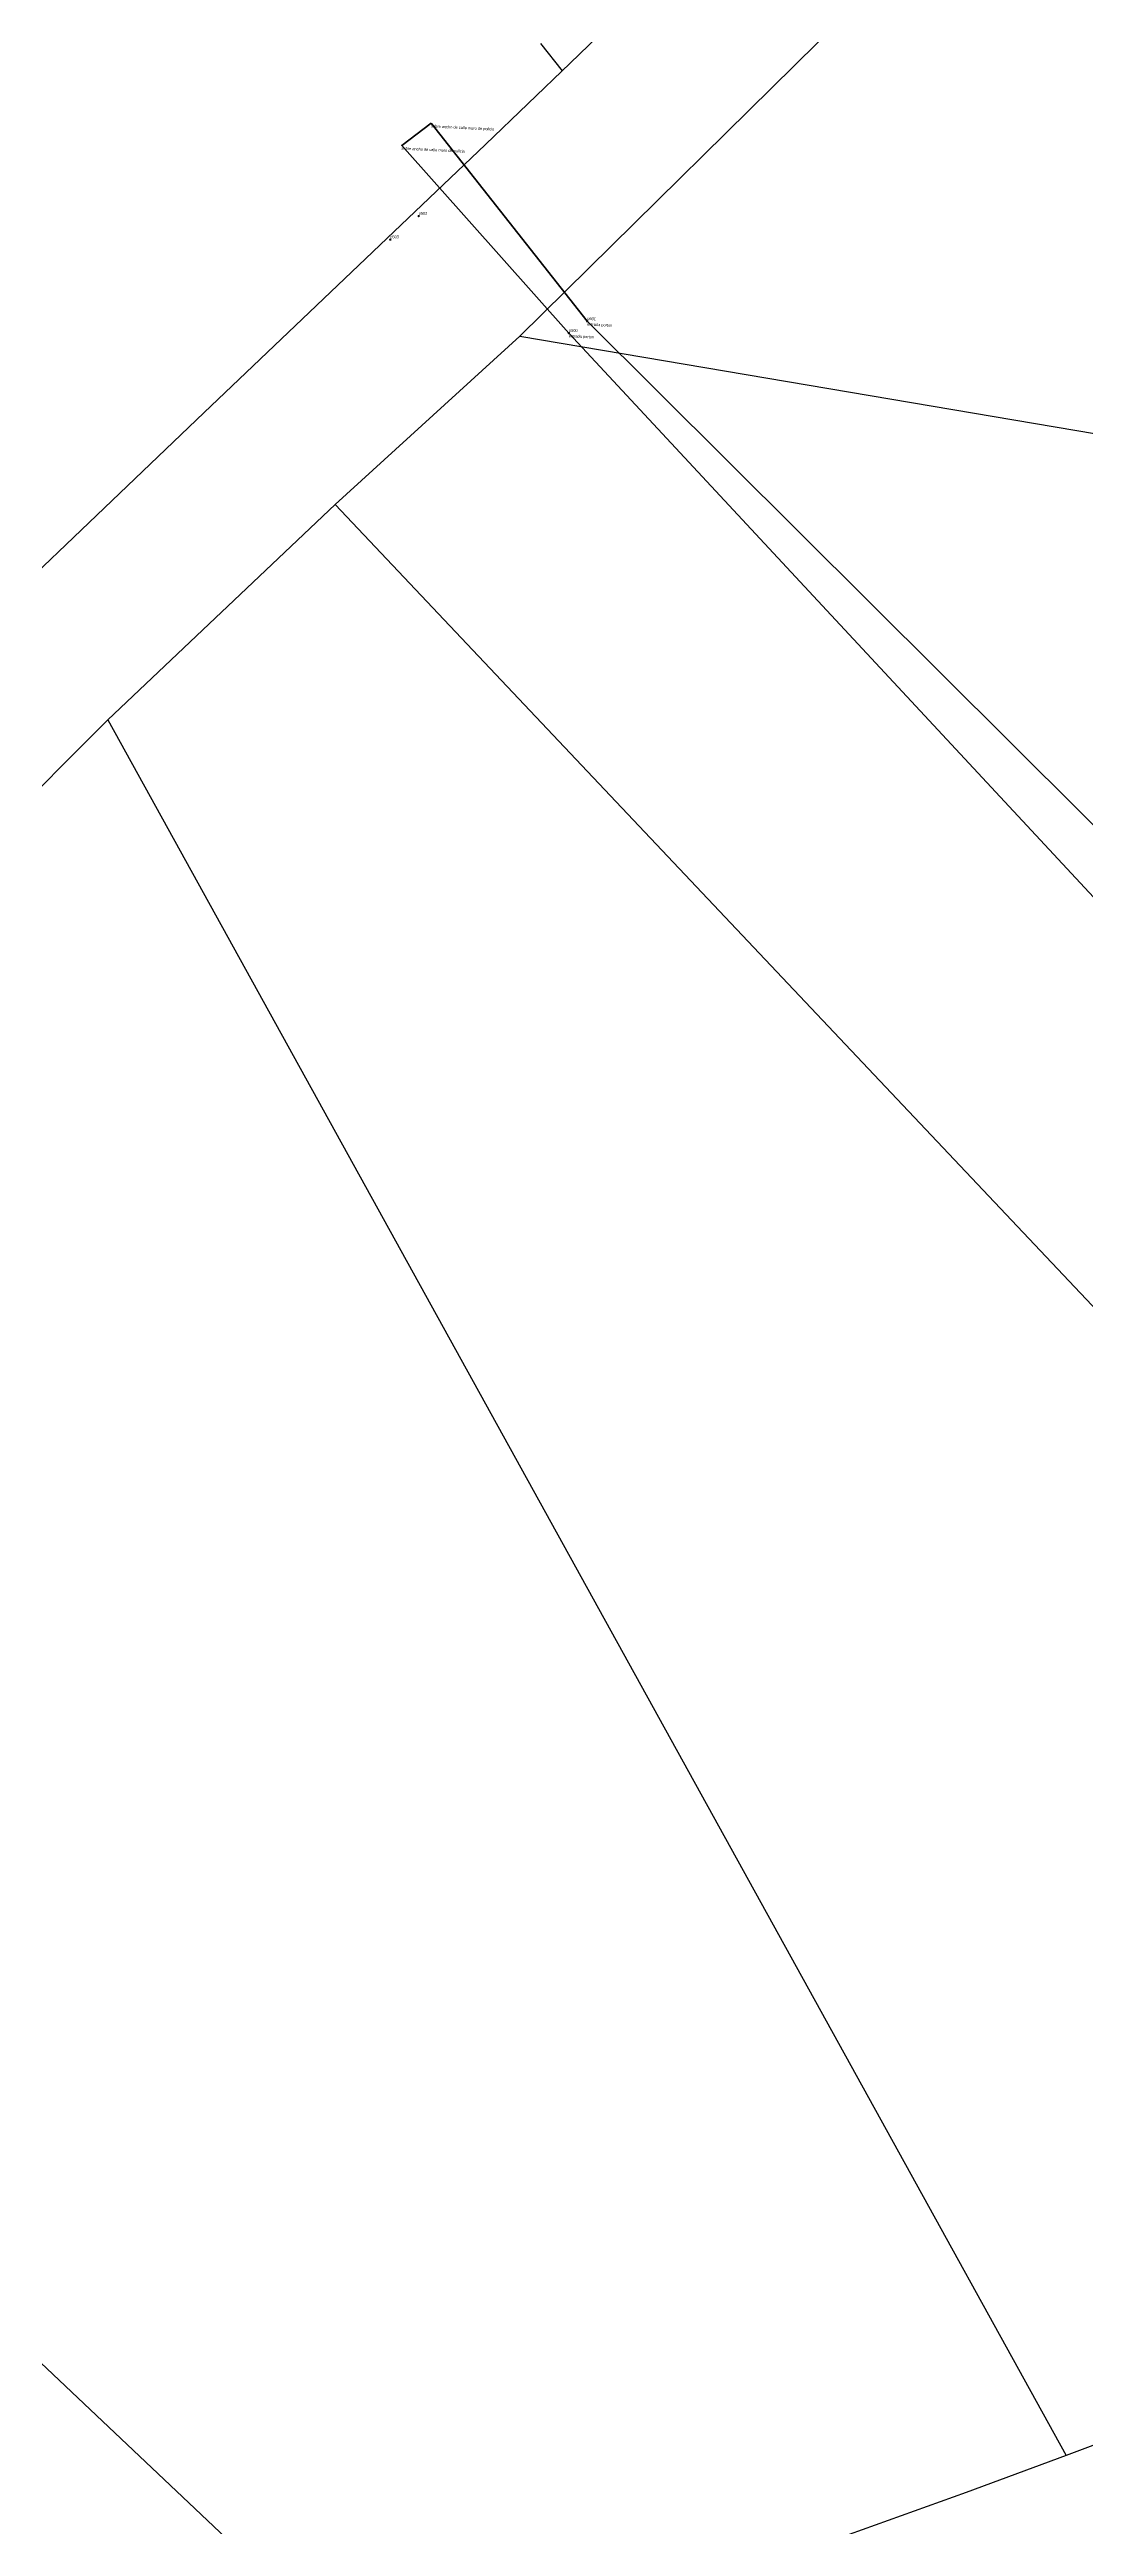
# Model space of a CAD drawing. Header units: metres. Extents: x 610261 to 617471, y 1314831 to 1317846.
# Drawn here: x 611014.1 to 611198.3, y 1316205.6 to 1316646.2 of the extents above; entities that cross this region are included whole.
import ezdxf

# ---------------------------------------------------------------- set-up
doc = ezdxf.new("R2010")
doc.units = ezdxf.units.M
doc.header["$PDMODE"] = 34
doc.header["$PDSIZE"] = 0.15
doc.layers.add('2', color=1, linetype='Continuous')
doc.layers.add('3', color=7, linetype='Continuous')
doc.layers.add('entrada porton', color=174, linetype='Continuous', lineweight=100)
doc.layers.add('sobre ancho de calle muro de policia', color=174, linetype='Continuous', lineweight=100)

msp = doc.modelspace()

# ---------------------------------------------------------------- linework, layer by layer
at = {"color": 3, "lineweight": 50, "elevation": 5.55727}
for points in [[(611081.97481, 1316633.10446), (611076.72659, 1316629.16764), (611106.46591, 1316595.7878), (611233.79807, 1316458.86572)], [(611081.97481, 1316633.10446), (611109.71474, 1316597.87316), (611210.32629, 1316497.75716)]]:
    msp.add_lwpolyline(points, dxfattribs=at)
at = {"layer": '2', "color": 1, "linetype": 'Continuous'}
for p, q in [((611097.71983, 1316595.26067), (611217.75983, 1316713.55167)), ((611064.91383, 1316565.31067), (611097.71983, 1316595.26067)), ((611097.71983, 1316595.26067), (611263.04242, 1316567.18146)), ((611024.47783, 1316526.98167), (611064.91383, 1316565.31067)), ((611064.91383, 1316565.31067), (611275.97493, 1316341.77329)), ((610963.18483, 1316465.55067), (611024.47783, 1316526.98167)), ((611024.47783, 1316526.98167), (611194.87683, 1316218.20167)), ((610901.82583, 1316339.30567), (611086.84683, 1316164.45467)), ((611194.87683, 1316218.20167), (611177.08683, 1316211.61567)), ((611177.08683, 1316211.61567), (611151.67183, 1316202.49767))]:
    msp.add_line(p, q, dxfattribs=at)
for points in [[(611106.66283, 1316643.79667), (611145.06483, 1316680.85567), (611154.22183, 1316691.26567)], [(610927.11583, 1316471.44267), (610988.40583, 1316530.83967), (611041.55783, 1316581.60667), (611091.65783, 1316629.32767), (611106.66283, 1316643.79667)], [(611202.03155, 1316220.88734), (611194.87683, 1316218.20167)]]:
    msp.add_lwpolyline(points, dxfattribs=at)
at = {"layer": '3', "color": 30, "linetype": 'Continuous'}
msp.add_line((611101.40983, 1316647.29867), (611105.24732, 1316642.43173), dxfattribs=at)
at = {"layer": 'entrada porton', "color": 3, "lineweight": 50}
for p in [(611109.71474, 1316597.87316, 4.06437), (611106.46591, 1316595.7878, 4.1554)]:
    msp.add_point(p, dxfattribs=at)
at = {"layer": 'sobre ancho de calle muro de policia'}
for p in [(611079.74965, 1316616.58236, 121.91041), (611074.70032, 1316612.39348, 121.43444)]:
    msp.add_point(p, dxfattribs=at)

# ---------------------------------------------------------------- texts
at = {"layer": 'entrada porton', "color": 3, "lineweight": 50}
for s, p in [('p501', (611109.72697, 1316598.12286, -116.35313)), ('entrada porton', (611106.42921, 1316595.0387, -116.35313)), ('p500', (611106.47814, 1316596.0375, -116.35313)), ('entrada porton', (611109.67805, 1316597.12406, -116.35313))]:
    msp.add_text(s, height=0.5, rotation=357.1956798, dxfattribs=at).set_placement(p)
at = {"layer": 'sobre ancho de calle muro de policia', "color": 3, "lineweight": 50}
for p in [(611076.68989, 1316628.41854, -116.35313), (611081.93812, 1316632.35536, -116.35313)]:
    msp.add_text('sobre ancho de calle muro de policia', height=0.5, rotation=357.1956798, dxfattribs=at).set_placement(p)
at = {"layer": 'sobre ancho de calle muro de policia'}
for s, p in [('p502', (611079.74965, 1316616.83236)), ('p503', (611074.70032, 1316612.64348))]:
    msp.add_text(s, height=0.5, dxfattribs=at).set_placement(p)

doc.saveas('drawing.dxf')
